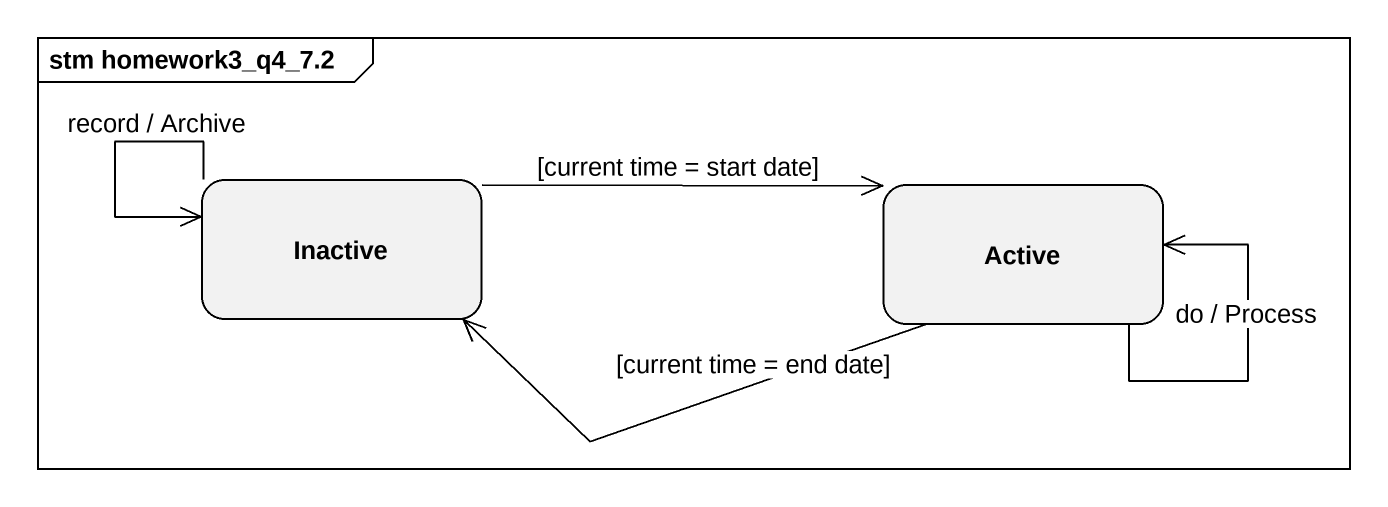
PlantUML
@startuml
mainframe stm homework3_q4_7.2
hide empty description
state Inactive
state Active
Inactive --> Inactive : record / Archive
Inactive -right-> Active : [current time = start date]
Active -left-> Inactive : [current time = end date]
Active --> Active : do / Process
@enduml
